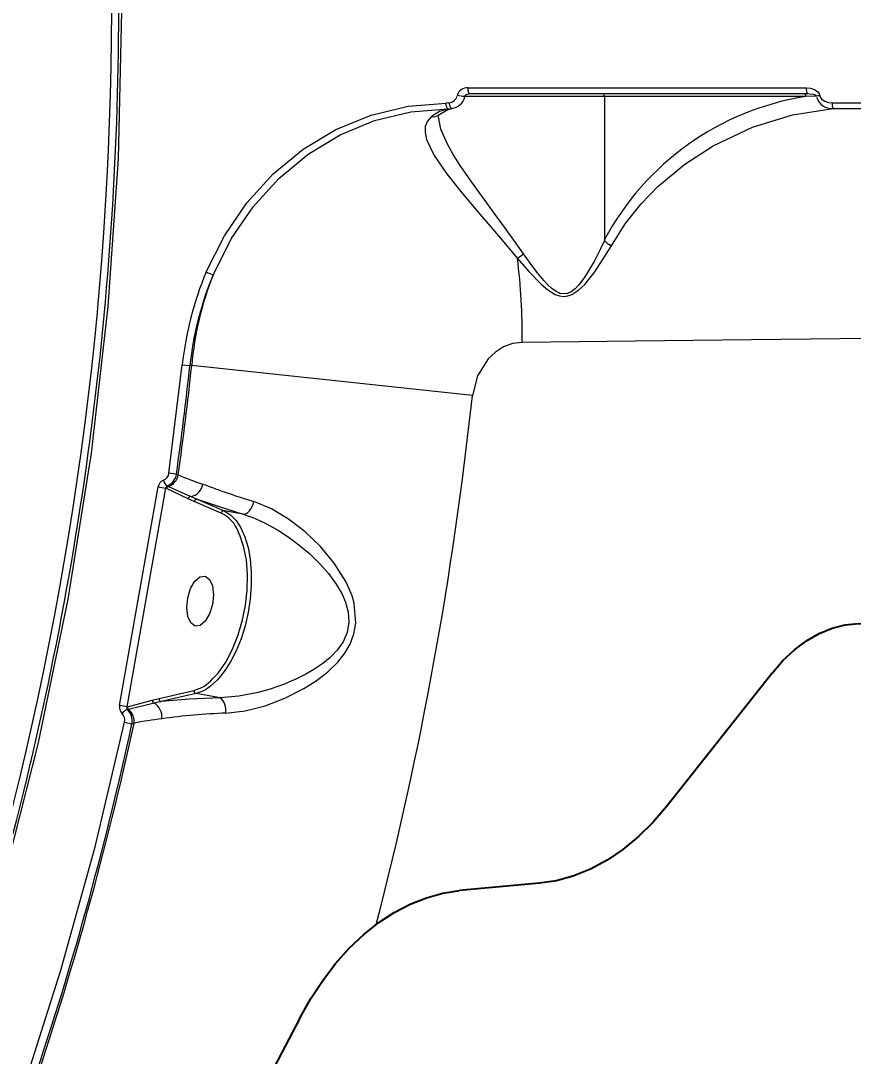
# Model space of a CAD drawing. Header units: millimetres. Extents: x -6879 to 7341, y -8047 to 7187.
# Drawn here: x -135.6 to 11, y -2555.5 to -2373.2 of the extents above; entities that cross this region are included whole.
import ezdxf

# ---------------------------------------------------------------- set-up
doc = ezdxf.new("R2010")
doc.units = ezdxf.units.MM
for name, color, linetype in [('DIKOM_ОБЪЕКТ', 7, 'Continuous'), ('DIKOM_РАЗМЕР_ЗОНА', 7, 'Continuous'), ('DIKOM_РАЗМЕР_ОБЪЕКТА', 7, 'Continuous')]:
    doc.layers.add(name, color=color, linetype=linetype)
doc.styles.add('style1', font='arial.ttf', dxfattribs={"width": 0.8})
doc.dimstyles.new('1-50', dxfattribs={"dimtxt": 300, "dimasz": 200, "dimexe": 100, "dimexo": 0, "dimgap": 100, "dimtad": 0, "dimdec": 0, "dimtxsty": 'style1', "dimcen": 0, "dimclrd": 7, "dimclre": 7, "dimadec": 1, "dimazin": 2, "dimtfac": 1, "dimtdec": 0, "dimtmove": 1, "dimatfit": 3, "dimfxl": 0, "dimlwd": 25, "dimlwe": 18, "dimarcsym": 0})

# ---------------------------------------------------------------- blocks, each defined once
blk = doc.blocks.new('A$C65FB368C')
for p, q in [((-583.42, 278.41), (-587.22, 248.86)), ((-599.45, 225.59), (-610.86, 217.23)), ((-623.4, 183.51), (-622.54, 169.08))]:
    blk.add_line(p, q)
at = {"flags": 128}
for points in [[(-583.42, 278.41), (-582.92, 281.26), (-582.15, 283.94), (-581.14, 286.41), (-579.9, 288.64), (-578.42, 290.63), (-576.74, 292.33), (-574.87, 293.75), (-572.82, 294.86), (-570.61, 295.65), (-568.28, 296.12), (-565.83, 296.26), (-563.31, 296.07), (-560.72, 295.54)], [(-587.22, 248.86), (-587.85, 245.14), (-588.75, 241.6), (-589.92, 238.28), (-591.35, 235.2), (-593.03, 232.36), (-594.95, 229.81), (-597.09, 227.54), (-599.45, 225.59)], [(-623.4, 183.51), (-623.51, 187.46), (-623.35, 191.3), (-622.94, 195), (-622.26, 198.55), (-621.33, 201.92), (-620.15, 205.08), (-618.74, 208.03), (-617.09, 210.73), (-615.21, 213.17), (-613.13, 215.34), (-610.86, 217.23)]]:
    blk.add_lwpolyline(points, dxfattribs=at)
blk = doc.blocks.new('A$C5DEC43E6')
at = {"color": 7, "linetype": 'Continuous', "lineweight": 15, "rotation": 270}
blk.add_blockref('A$C65FB368C', (448.01, -450), dxfattribs=at)
blk = doc.blocks.new('*D19')
at = {"layer": 'Defpoints', "color": 0, "transparency": 16777216}
for p in [(5624.04, 6094.27), (-4435.35, 2864.29), (5624.04, -2640.11)]:
    blk.add_point(p, dxfattribs=at)
at = {"layer": 'DIKOM_РАЗМЕР_ОБЪЕКТА', "color": 7, "lineweight": 18, "transparency": 16777216}
for p, q in [((-4435.35, 2864.29), (-4435.35, 6194.27)), ((5624.04, -2640.11), (5624.04, 6194.27))]:
    blk.add_line(p, q, dxfattribs=at)
at = {"layer": 'DIKOM_РАЗМЕР_ОБЪЕКТА', "color": 7, "lineweight": 25, "transparency": 16777216}
for p, q in [((-4235.35, 6094.27), (2113.67, 6094.27)), ((5424.04, 6094.27), (3193.46, 6094.27))]:
    blk.add_line(p, q, dxfattribs=at)
at = {"layer": 'DIKOM_РАЗМЕР_ОБЪЕКТА', "color": 7, "transparency": 16777216}
for points in [[(-4235.35, 6127.6), (-4235.35, 6060.94), (-4435.35, 6094.27)], [(5424.04, 6127.6), (5424.04, 6060.94), (5624.04, 6094.27)]]:
    blk.add_solid(points, dxfattribs=at)
at = {"layer": 'DIKOM_РАЗМЕР_ОБЪЕКТА', "color": 0, "transparency": 16777216, "insert": (2653.56, 6094.27), "char_height": 300, "attachment_point": 5, "style": 'style1'}
blk.add_mtext('10100', dxfattribs=at)
blk = doc.blocks.new('*D17')
at = {"layer": 'Defpoints', "color": 0, "transparency": 16777216}
for p in [(-5935.35, 6990.27), (-5935.35, 998.27), (7340.79, -2830.86)]:
    blk.add_point(p, dxfattribs=at)
at = {"layer": 'DIKOM_РАЗМЕР_ЗОНА', "color": 7, "lineweight": 18, "transparency": 16777216}
for p, q in [((-5935.35, 998.27), (-5935.35, 7090.27)), ((7340.79, -2830.86), (7340.79, 7090.27))]:
    blk.add_line(p, q, dxfattribs=at)
at = {"layer": 'DIKOM_РАЗМЕР_ЗОНА', "color": 7, "lineweight": 25, "transparency": 16777216}
for p, q in [((-5735.35, 6990.27), (2016.67, 6990.27)), ((7140.79, 6990.27), (3096.46, 6990.27))]:
    blk.add_line(p, q, dxfattribs=at)
at = {"layer": 'DIKOM_РАЗМЕР_ЗОНА', "color": 7, "transparency": 16777216}
for points in [[(-5735.35, 7023.6), (-5735.35, 6956.94), (-5935.35, 6990.27)], [(7140.79, 7023.6), (7140.79, 6956.94), (7340.79, 6990.27)]]:
    blk.add_solid(points, dxfattribs=at)
at = {"layer": 'DIKOM_РАЗМЕР_ЗОНА', "color": 0, "transparency": 16777216, "insert": (2556.56, 6990.27), "char_height": 300, "attachment_point": 5, "style": 'style1'}
blk.add_mtext('13300', dxfattribs=at)

msp = doc.modelspace()

# ---------------------------------------------------------------- linework, layer by layer
at = {"layer": 'DIKOM_ОБЪЕКТ', "color": 7, "linetype": 'Continuous', "lineweight": 15}
for p, q in [((-56.54, -2386.04), (2.94, -2386.04)), ((-60.22, -2387.66), (-60.7, -2387.71)), ((-32.82, -2386.54), (-57.48, -2386.54)), ((2.61, -2386.54), (-32.82, -2386.54)), ((-32.82, -2386.54), (-32.82, -2411.87)), ((4.53, -2386.49), (2.61, -2386.54)), ((-60.36, -2388.71), (-59.65, -2388.65)), ((-59.76, -2388.67), (-59.72, -2388.64)), ((-109.49, -2452.83), (-107.14, -2433.79)), ((-107.14, -2433.79), (-105.82, -2433.93)), ((-105.49, -2433.93), (-105.82, -2433.93)), ((-56.08, -2439.21), (-105.49, -2433.93)), ((-108.17, -2453.02), (-109.49, -2452.83)), ((-107.86, -2453.15), (-108.17, -2453.02)), ((-118.2, -2493.73), (-111.4, -2455.29)), ((-110.09, -2455.5), (-116.89, -2493.98)), ((-109.92, -2455.58), (-110.09, -2455.5)), ((-106.12, -2457.35), (-109.92, -2455.58)), ((-109.82, -2455.08), (-109.57, -2455.19)), ((-109.57, -2455.19), (-105.65, -2456.94)), ((-105.05, -2457.87), (-106.12, -2457.35)), ((-105.65, -2456.94), (-104.51, -2457.46)), ((-100.32, -2459.91), (-105.05, -2457.87)), ((-104.51, -2457.46), (-99.78, -2459.5)), ((-96.41, -2460.1), (-99.78, -2459.5)), ((-111.24, -2492.51), (-105.1, -2491.1)), ((-104.71, -2491.66), (-110.85, -2493.08)), ((-100.5, -2492.4), (-104.71, -2491.66)), ((-116.82, -2493.97), (-112.43, -2492.83)), ((-112.1, -2493.37), (-116.62, -2494.44)), ((-112.43, -2492.83), (-111.24, -2492.51)), ((-110.85, -2493.08), (-112.1, -2493.37)), ((-116.89, -2493.98), (-116.82, -2493.97)), ((-116.62, -2494.44), (-116.83, -2494.49)), ((-117.3, -2496.7), (-116, -2496.98)), ((-116, -2496.98), (-115.64, -2496.9))]:
    msp.add_line(p, q, dxfattribs=at)
at = {"layer": 'DIKOM_ОБЪЕКТ', "color": 7, "linetype": 'Continuous', "lineweight": 15, "flags": 128}
for points in [[(-117.83, -2371.53), (-118.46, -2397.55), (-120.25, -2423.51), (-123.2, -2449.36), (-127.31, -2475.06), (-132.56, -2500.54), (-138.96, -2525.77), (-146.47, -2550.68), (-155.09, -2575.23), (-164.8, -2599.37), (-175.59, -2623.05), (-187.42, -2646.23), (-200.28, -2668.85)], [(-57.39, -2386.5), (-57.38, -2386.47), (-57.37, -2386.44), (-57.33, -2386.36), (-57.16, -2386.21), (-56.6, -2386.02)], [(-56.89, -2385.03), (-37.35, -2385.03), (-17.46, -2385.03), (2.73, -2385.03)], [(-56.89, -2385.03), (-56.88, -2385.22), (-56.86, -2385.41), (-56.83, -2385.59), (-56.79, -2385.74), (-56.73, -2385.86), (-56.67, -2385.96), (-56.61, -2386.02), (-56.54, -2386.04)], [(-33.21, -2386.04), (-33.06, -2386.07), (-32.94, -2386.18), (-32.85, -2386.34), (-32.82, -2386.54)], [(2.23, -2386.04), (2.3, -2386.04), (2.38, -2386.07), (2.44, -2386.12), (2.5, -2386.18), (2.55, -2386.26), (2.59, -2386.34), (2.61, -2386.44), (2.61, -2386.54)], [(2.73, -2385.03), (3.46, -2385.1), (4.15, -2385.33), (4.76, -2385.75), (4.98, -2386.05), (5.1, -2386.41)], [(2.94, -2386.04), (3.9, -2386.14), (4.3, -2386.28), (4.45, -2386.38), (4.5, -2386.43), (4.53, -2386.49)], [(-102.93, -2417.43), (-99.72, -2411.05), (-95.78, -2405.28), (-91.15, -2400.18), (-85.87, -2395.83), (-80.11, -2392.37), (-73.88, -2389.82), (-67.39, -2388.26), (-60.7, -2387.71)], [(-60.36, -2388.71), (-60.43, -2388.68), (-60.49, -2388.61), (-60.55, -2388.51), (-60.6, -2388.39), (-60.64, -2388.24), (-60.67, -2388.07), (-60.69, -2387.89), (-60.7, -2387.71)], [(-60.22, -2387.66), (-60.17, -2387.86), (-60.12, -2388.06), (-60.05, -2388.23), (-59.97, -2388.39), (-59.89, -2388.51), (-59.81, -2388.6), (-59.73, -2388.64), (-59.65, -2388.65)], [(5.1, -2386.41), (5.2, -2386.73), (5.4, -2387.01), (5.96, -2387.4), (6.61, -2387.61), (7.29, -2387.67)], [(7.29, -2387.67), (24.6, -2387.67), (42.17, -2387.66), (59.98, -2387.65), (77.99, -2387.65)], [(-101.68, -2417.88), (-98.55, -2411.63), (-94.69, -2405.97), (-90.17, -2400.97), (-85.01, -2396.7), (-79.38, -2393.3), (-73.28, -2390.79), (-66.92, -2389.25), (-60.36, -2388.71)], [(-60.36, -2388.71), (-61.84, -2389.22), (-63.29, -2390.1)], [(-62, -2390.02), (-61.9, -2389.72), (-61.77, -2389.65)], [(-61.83, -2389.69), (-60.7, -2388.99), (-59.56, -2388.62)], [(-31.61, -2412.86), (-29.15, -2408.94), (-26.37, -2405.45), (-23.4, -2402.4), (-18.68, -2398.48), (-13.68, -2395.25), (-6.76, -2391.96), (0.3, -2389.78), (7.47, -2388.68)], [(7.47, -2388.68), (30.83, -2388.66), (54.35, -2388.66), (78.02, -2388.65)], [(-63.29, -2390.1), (-64, -2390.87), (-64.38, -2391.81), (-64.41, -2392.9), (-64.14, -2394.13), (-62.81, -2396.93), (-60.63, -2400.11), (-57.88, -2403.56), (-54.76, -2407.24), (-51.48, -2411.07), (-48.14, -2415.07)], [(-47.07, -2414.22), (-48.75, -2411.85), (-50.4, -2409.56), (-52.04, -2407.33), (-53.73, -2405.03), (-55.31, -2402.86), (-56.76, -2400.83), (-58.22, -2398.7), (-59.46, -2396.74), (-60.47, -2394.96), (-61.62, -2392.31), (-62.01, -2390.15)], [(-48.14, -2415.07), (-46.11, -2417.37), (-43.96, -2419.58), (-42.78, -2420.57), (-41.47, -2421.38), (-40.74, -2421.64), (-39.99, -2421.74), (-39.24, -2421.65), (-38.54, -2421.4), (-37.33, -2420.6), (-36.29, -2419.62), (-34.51, -2417.43), (-31.61, -2412.86)], [(-32.82, -2411.88), (-33.5, -2413.35), (-33.96, -2414.29), (-34.64, -2415.6), (-35.25, -2416.68), (-35.78, -2417.55), (-36.28, -2418.32), (-36.74, -2418.97), (-37.34, -2419.71), (-37.99, -2420.38), (-38.68, -2420.91), (-39.34, -2421.21), (-39.99, -2421.31), (-40.65, -2421.21), (-40.99, -2421.08), (-41.34, -2420.9), (-42.08, -2420.36), (-42.81, -2419.69), (-43.5, -2418.94), (-44.67, -2417.51), (-45.85, -2415.93), (-47.07, -2414.22)], [(-32.82, -2411.87), (-32.82, -2411.88), (-32.82, -2411.88), (-32.82, -2411.88)], [(-32.82, -2411.88), (-32.3, -2412.4), (-31.61, -2412.86)], [(-47.32, -2429.83), (-48.99, -2430.04), (-50.59, -2430.63), (-52.03, -2431.54), (-53.31, -2432.74), (-55.18, -2435.73), (-56.08, -2439.21)], [(13.85, -2429.18), (-6.94, -2429.39), (-27.34, -2429.6), (-47.32, -2429.83)], [(-104.51, -2457.46), (-100.68, -2458.75), (-96.41, -2460.1)], [(-99.49, -2495.1), (-96.05, -2494.69), (-92.55, -2493.8), (-89.1, -2492.49), (-85.74, -2490.78), (-83.58, -2489.41), (-81.55, -2487.84), (-79.77, -2486.1), (-78.54, -2484.55), (-77.61, -2482.96), (-76.92, -2481.15), (-76.58, -2479.28), (-76.89, -2475.73), (-77.25, -2474.48), (-77.74, -2473.22), (-78.36, -2471.92), (-80.38, -2468.7), (-82.82, -2465.78), (-85.51, -2463.2), (-88.42, -2460.95), (-91.44, -2459.15), (-94.54, -2457.87)], [(-96.41, -2460.1), (-96.15, -2460.07), (-95.88, -2459.96), (-95.6, -2459.76), (-95.34, -2459.49), (-95.09, -2459.15), (-94.87, -2458.75), (-94.69, -2458.32), (-94.54, -2457.87)], [(-98.29, -2460.52), (-97.69, -2461.18), (-96.83, -2462.49), (-96.12, -2464.09), (-95.56, -2465.94), (-95.19, -2468), (-95, -2470.22), (-95, -2472.56), (-95.18, -2474.96), (-95.55, -2477.37), (-96.1, -2479.74), (-96.81, -2482.02), (-97.66, -2484.15), (-98.65, -2486.09), (-99.75, -2487.8), (-100.93, -2489.24), (-102.17, -2490.38), (-102.86, -2490.87)], [(-96.41, -2460.1), (-94.41, -2460.8), (-92.41, -2461.71), (-90.39, -2462.83), (-88.52, -2464.04), (-86.6, -2465.46), (-84.75, -2467.02), (-82.93, -2468.8), (-81.43, -2470.5), (-80.03, -2472.39), (-79.06, -2474.04), (-78.39, -2475.58), (-77.92, -2477.32), (-77.81, -2479.11), (-78.13, -2480.88), (-78.85, -2482.53), (-79.88, -2484), (-81.12, -2485.28), (-82.41, -2486.35), (-83.99, -2487.43), (-85.4, -2488.26), (-87.13, -2489.13), (-89.32, -2490.06), (-91.65, -2490.88), (-93.79, -2491.48), (-97.17, -2492.14), (-100.5, -2492.4)], [(-99.78, -2459.5), (-98.68, -2460.17), (-98.29, -2460.52)], [(-101.8, -2489.07), (-100.84, -2488.07), (-99.48, -2486.13), (-98.28, -2483.84), (-97.29, -2481.31), (-96.53, -2478.68), (-96.02, -2476.07), (-95.73, -2473.45), (-95.67, -2470.75), (-95.87, -2468.12), (-96.35, -2465.69), (-97.09, -2463.58), (-97.28, -2463.22)], [(-106.19, -2474.79), (-105.69, -2473.15), (-104.93, -2471.85), (-104.03, -2471.09), (-103.13, -2470.99), (-102.36, -2471.55), (-101.85, -2472.7), (-101.67, -2474.26), (-101.84, -2476)], [(-101.84, -2476), (-102.34, -2477.64), (-103.1, -2478.94), (-104, -2479.7), (-104.9, -2479.8), (-105.67, -2479.23), (-106.18, -2478.08), (-106.36, -2476.52), (-106.19, -2474.79)], [(-102.86, -2490.87), (-103.44, -2491.19), (-104.71, -2491.66)], [(-100.5, -2492.4), (-105.96, -2492.66), (-110.85, -2493.08)], [(-135.36, -2561.84), (-128.52, -2540.36), (-122.5, -2518.63), (-117.3, -2496.7)], [(-133.81, -2503.4), (-133.82, -2503.55), (-133.81, -2503.65)]]:
    msp.add_lwpolyline(points, dxfattribs=at)
at = {"layer": 'DIKOM_ОБЪЕКТ', "color": 7, "linetype": 'Continuous', "lineweight": 15}
for centre, radius, start, end in [((-698.7, -2370.54), 579.13, 329.09885, 359.90115), ((-698.7, -2370.54), 579.13, 329.09885, 359.90115), ((-698.7, -2370.54), 580.37, 344.5, 359.90145), ((-57.03, -2386.81), 1.79, 85.4146, 161.2208), ((4.24, -2385.3), 1.53, 169.7181, 212.1364), ((-60.37, -2385.96), 1.7, 275.1836, 344.4176), ((-59.99, -2385.98), 2.67, 275.7925, 346.6772), ((-57.18, -2380.1), 6.41, 256.029, 268.1448), ((10.32, -2434.89), 48.96, 99.058, 151.7837), ((7.68, -2404.85), 18.62, 97.9697, 99.7178), ((7.29, -2385.79), 2.89, 197.5159, 273.5759), ((9.1, -2387.92), 1.83, 172.3463, 207.0267), ((-63.01, -2388.29), 1.83, 261.297, 310.3541), ((-71.49, -2384.27), 38.65, 307.1648, 309.1848), ((-155.89, -2428.43), 108.58, 359.2633, 7.0883), ((-49.97, -2439.78), 57.49, 157.1089, 174.0168), ((-49.53, -2439.86), 56.59, 157.1358, 173.9869), ((-50.05, -2438.58), 55.63, 158.1446, 175.2054), ((-100.7, -2413.28), 4.71, 241.7234, 257.9128), ((-698.7, -2370.54), 596.26, 352.04877, 353.89662), ((-698.7, -2370.54), 596.59, 352.04012, 353.89978), ((-698.7, -2370.54), 646.28, 345.50293, 353.89978), ((-111.01, -2452.67), 1.53, 291.5099, 353.7806), ((-110.77, -2452.65), 2.63, 291.3334, 351.9195), ((-110.55, -2452.63), 2.75, 290.8639, 349.0899), ((-88.8, -2408.55), 48.52, 246.8747, 252.3262), ((-109.89, -2455.5), 1.53, 111.4621, 172.154), ((-100.71, -2394.76), 61.47, 259.9817, 261.2253), ((-108.88, -2453.83), 1.59, 189.1878, 233.9448), ((-109.63, -2455.49), 0.453, 113.7092, 181.6186), ((-109.38, -2455.7), 0.548, 110.6674, 167.5199), ((-106.2, -2454.34), 2.71, 281.8526, 350.708), ((-44.12, -2296.2), 169.35, 249.4645, 252.6792), ((-105.6, -2457.47), 0.533, 94.684, 167.4888), ((-104.55, -2457.96), 0.509, 85.3965, 169.748), ((-99.82, -2460), 0.509, 85.3965, 169.748), ((-102.84, -2465.22), 5.91, 19.7889, 64.7536), ((-106.62, -2484.9), 6.38, 283.7563, 319.0357), ((-104.57, -2491.15), 0.534, 173.8438, 254.9584), ((-116.67, -2494.07), 1.56, 167.6996, 226.7625), ((-127.81, -2548.37), 55.47, 78.6426, 80.0202), ((-111.87, -2492.86), 0.558, 176.068, 246.1095), ((-113.63, -2495.79), 2.9, 353.7352, 58.236), ((-110.71, -2492.57), 0.534, 173.8438, 254.9584), ((-102.56, -2494.61), 3.11, 350.8578, 48.447), ((-116.28, -2496.1), 1.72, 108.555, 148.059), ((-118.81, -2496.32), 1.56, 345.9075, 46.7106), ((-116.47, -2494.2), 0.474, 152.56, 219.7728), ((-118.65, -2496.47), 2.7, 349.1278, 47.667), ((-116.25, -2494.01), 0.572, 175.7941, 229.539), ((-118.49, -2496.6), 2.87, 354.0689, 49.2335), ((-95.49, -2604.78), 109.75, 92.0888, 97.989), ((-698.7, -2370.54), 596.26, 341.24313, 347.75687), ((-698.7, -2370.54), 596.59, 341.22853, 347.77147), ((-103.09, -2560.71), 65.06, 96.7589, 101.1276)]:
    msp.add_arc(centre, radius, start, end, dxfattribs=at)

# ---------------------------------------------------------------- block references
at = {"layer": 'DIKOM_ОБЪЕКТ', "color": 7, "linetype": 'Continuous', "lineweight": 15, "rotation": 58.99999999999995}
msp.add_blockref('A$C5DEC43E6', (-263.09, -3179.42), dxfattribs=at)

# ---------------------------------------------------------------- dimensions: what is measured, and where the dimension line sits
at = {"layer": 'DIKOM_РАЗМЕР_ЗОНА'}
dim = msp.add_linear_dim(base=(-5935.35, 6990.27), p1=(7340.79, -2830.86), p2=(-5935.35, 998.27), text='13300', dimstyle='1-50', override={"dimscale": 1, "dimtix": 0, "dimtofl": 1, "dimtmove": 1, "dimatfit": 3}, dxfattribs=at)
dim.commit()
dim.dimension.update_dxf_attribs({"geometry": '*D17', "text_midpoint": (2556.56, 6990.27), "dimtype": 160})
at = {"layer": 'DIKOM_РАЗМЕР_ОБЪЕКТА'}
dim = msp.add_linear_dim(base=(5624.04, 6094.27), p1=(-4435.35, 2864.29), p2=(5624.04, -2640.11), text='10100', dimstyle='1-50', override={"dimscale": 1, "dimtix": 0, "dimtofl": 1, "dimtmove": 1, "dimatfit": 3}, dxfattribs=at)
dim.commit()
dim.dimension.update_dxf_attribs({"geometry": '*D19', "text_midpoint": (2653.56, 6094.27), "dimtype": 160})

doc.saveas('drawing.dxf')
